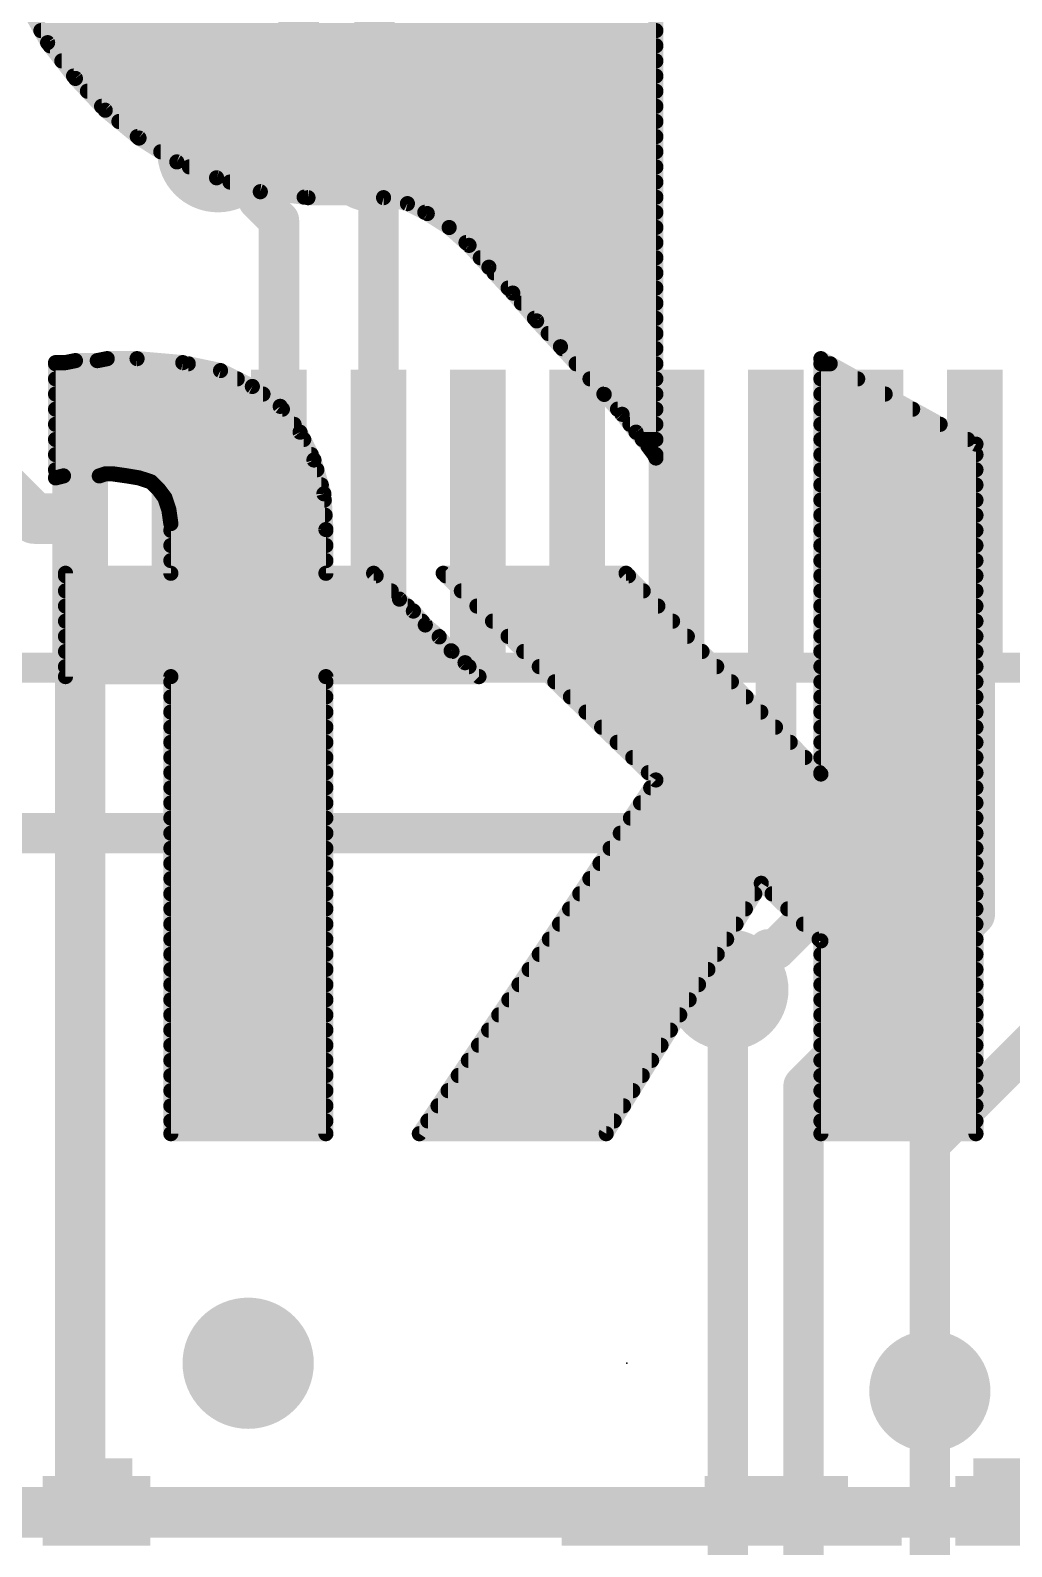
# Model space of a CAD drawing. Extents: x -24 to 83, y -22 to 58.
# Drawn here: x 10.97 to 15.91, y 33.75 to 41.38 of the extents above; entities that cross this region are included whole.
import ezdxf

# ---------------------------------------------------------------- set-up
doc = ezdxf.new("R2010")
doc.units = 0
for name, color, linetype in [('1', 12, 'CONTINUOUS'), ('16', 53, 'CONTINUOUS'), ('18', 110, 'CONTINUOUS'), ('22', 40, 'CONTINUOUS'), ('23', 53, 'CONTINUOUS'), ('51', 53, 'CONTINUOUS')]:
    doc.layers.add(name, color=color, linetype=linetype)

# ---------------------------------------------------------------- blocks, each defined once
blk = doc.blocks.new('RECT')
blk.add_solid([(-0.5, -0.5), (0.5, -0.5), (-0.5, 0.5), (0.5, 0.5)])
blk = doc.blocks.new('ROUNDV')
at = {"const_width": 0.5}
blk.add_lwpolyline([(0, -0.25, 1), (0, 0.25, 1), (0, -0.25)], format="xyb", dxfattribs=at)

msp = doc.modelspace()

# ---------------------------------------------------------------- linework, layer by layer
at = {"layer": '1'}
for points, const_width in [([(12.1158, 40.5638), (11.9126, 40.767)], 0.2032), ([(12.72, 40.747), (12.7, 40.767)], 0.2032), ([(12.72, 38.921), (12.72, 40.747)], 0.2032), ([(12.1158, 40.525), (12.1158, 40.5638)], 0.2032), ([(12.22, 40.4208), (12.1158, 40.525)], 0.2032), ([(12.22, 38.921), (12.22, 40.4208)], 0.2032), ([(10.99, 38.921), (10.502, 39.409)], 0.254), ([(11.22, 38.921), (10.99, 38.921)], 0.254), ([(11.22, 38.921), (11.22, 33.965)], 0.254), ([(14.72, 38.921), (14.72, 37.58)], 0.2032), ([(15.22, 38.921), (15.22, 37.2538)], 0.2032), ([(15.72, 38.921), (15.72, 36.9276)], 0.2032), ([(14.72, 37.58), (14.478, 37.338)], 0.2032), ([(15.22, 37.2538), (14.72, 36.7538)], 0.2032), ([(15.72, 36.9276), (15.3677, 36.5753)], 0.2032), ([(16.641, 36.921), (15.494, 35.774)], 0.2032), ([(14.6812, 36.7538), (14.478, 36.5506)], 0.2032), ([(14.72, 36.7538), (14.6812, 36.7538)], 0.2032), ([(15.494, 35.774), (15.494, 34.5306)], 0.2032), ([(9.72, 33.921), (11.176, 33.921)], 0.254), ([(11.176, 33.921), (18.22, 33.921)], 0.254), ([(11.22, 33.965), (11.176, 33.921)], 0.2032)]:
    msp.add_lwpolyline(points, dxfattribs=dict(at, const_width=const_width))
for points, const_width in [([(11.9485, 40.8029, 1), (11.8767, 40.7311)], 0.1016), ([(12.7359, 40.8029, 1), (12.6641, 40.7311)], 0.1016), ([(12.7708, 40.747, 1), (12.6692, 40.747)], 0.1016), ([(12.6841, 40.7111, 1), (12.7559, 40.7829)], 0.1016), ([(12.1666, 40.5638, 1), (12.065, 40.5638)], 0.1016), ([(12.1517, 40.5609, 1), (12.0799, 40.4891)], 0.1016), ([(12.0799, 40.5279, 1), (12.1517, 40.5997)], 0.1016), ([(12.065, 40.525, 1), (12.1666, 40.525)], 0.1016), ([(12.2708, 40.4208, 1), (12.1692, 40.4208)], 0.1016), ([(12.1841, 40.3849, 1), (12.2559, 40.4567)], 0.1016), ([(10.99, 38.9845, 1), (10.99, 38.8575)], 0.127), ([(10.9451, 38.8761, 1), (11.0349, 38.9659)], 0.127), ([(11.2835, 38.921, 1), (11.1565, 38.921)], 0.127), ([(11.22, 38.8575, 1), (11.22, 38.9845)], 0.127), ([(14.7708, 38.921, 1), (14.6692, 38.921)], 0.1016), ([(15.2708, 38.921, 1), (15.1692, 38.921)], 0.1016), ([(15.7708, 38.921, 1), (15.6692, 38.921)], 0.1016), ([(12.1692, 38.921, 1), (12.2708, 38.921)], 0.1016), ([(12.6692, 38.921, 1), (12.7708, 38.921)], 0.1016), ([(14.6692, 37.58, 1), (14.7708, 37.58)], 0.1016), ([(14.7559, 37.5441, 1), (14.6841, 37.6159)], 0.1016), ([(14.4421, 37.3739, 1), (14.5139, 37.3021)], 0.1016), ([(15.2559, 37.2179, 1), (15.1841, 37.2897)], 0.1016), ([(15.1692, 37.2538, 1), (15.2708, 37.2538)], 0.1016), ([(15.7559, 36.8917, 1), (15.6841, 36.9635)], 0.1016), ([(15.6692, 36.9276, 1), (15.7708, 36.9276)], 0.1016), ([(14.6812, 36.8046, 1), (14.6812, 36.703)], 0.1016), ([(14.7171, 36.7179, 1), (14.6453, 36.7897)], 0.1016), ([(14.72, 36.703, 1), (14.72, 36.8046)], 0.1016), ([(14.6841, 36.7897, 1), (14.7559, 36.7179)], 0.1016), ([(14.4421, 36.5865, 1), (14.5139, 36.5147)], 0.1016), ([(15.3318, 36.6112, 1), (15.4036, 36.5394)], 0.1016), ([(15.5448, 35.774, 1), (15.4432, 35.774)], 0.1016), ([(15.4581, 35.8099, 1), (15.5299, 35.7381)], 0.1016), ([(15.4432, 34.5306, 1), (15.5448, 34.5306)], 0.1016), ([(11.176, 33.9845, 1), (11.176, 33.8575)], 0.127), ([(11.176, 33.8575, 1), (11.176, 33.9845)], 0.127), ([(11.2559, 33.9291, 1), (11.1841, 34.0009)], 0.1016), ([(11.1401, 33.9569, 1), (11.2119, 33.8851)], 0.1016), ([(11.1565, 33.965, 1), (11.2835, 33.965)], 0.127)]:
    msp.add_lwpolyline(points, format="xyb", dxfattribs=dict(at, const_width=const_width))
at = {"layer": '16'}
for points, const_width in [([(12.7, 48.895), (12.7, 40.767)], 0.2032), ([(12.319, 48.3228), (12.319, 41.2122)], 0.2032), ([(20.32, 38.1), (16.383, 42.037)], 1.27), ([(12.319, 41.2122), (12.1158, 41.009)], 0.2032), ([(12.1158, 40.9702), (11.9126, 40.767)], 0.2032), ([(12.1158, 41.009), (12.1158, 40.9702)], 0.2032), ([(14.478, 37.338), (9.271, 37.338)], 0.2032), ([(14.478, 36.5506), (14.478, 22.352)], 0.2032), ([(15.3677, 36.5753), (14.859, 36.0666)], 0.2032), ([(14.859, 36.0666), (14.859, 22.098)], 0.2032), ([(15.494, 24.8024), (15.494, 34.5306)], 0.2032)]:
    msp.add_lwpolyline(points, dxfattribs=dict(at, const_width=const_width))
at = {"layer": '16', "const_width": 0.1016}
for points in [[(12.3549, 41.1763, 1), (12.2831, 41.2481)], [(12.2682, 41.2122, 1), (12.3698, 41.2122)], [(12.1666, 41.009, 1), (12.065, 41.009)], [(12.0799, 41.0449, 1), (12.1517, 40.9731)], [(12.1517, 40.9343, 1), (12.0799, 41.0061)], [(12.065, 40.9702, 1), (12.1666, 40.9702)], [(11.8767, 40.8029, 1), (11.9485, 40.7311)], [(12.6492, 40.767, 1), (12.7508, 40.767)], [(14.478, 37.2872, 1), (14.478, 37.3888)], [(14.5288, 36.5506, 1), (14.4272, 36.5506)], [(15.4036, 36.5394, 1), (15.3318, 36.6112)], [(14.9098, 36.0666, 1), (14.8082, 36.0666)], [(14.8231, 36.1025, 1), (14.8949, 36.0307)], [(15.5448, 34.5306, 1), (15.4432, 34.5306)]]:
    msp.add_lwpolyline(points, format="xyb", dxfattribs=at)
at = {"layer": '22', "const_width": 0.0762}
for points in [[(14.116, 41.986), (14.116, 39.226)], [(11.056, 41.316), (10.856, 41.676)], [(11.0223, 41.3766), (14.116, 41.3766)], [(11.196, 41.136), (11.056, 41.316)], [(11.0681, 41.3004), (14.116, 41.3004)], [(11.1274, 41.2242), (14.116, 41.2242)], [(11.1867, 41.148), (14.116, 41.148)], [(11.346, 40.976), (11.196, 41.136)], [(11.2562, 41.0718), (14.116, 41.0718)], [(11.3276, 40.9956), (14.116, 40.9956)], [(11.516, 40.836), (11.346, 40.976)], [(11.4147, 40.9194), (14.116, 40.9194)], [(11.5073, 40.8432), (14.116, 40.8432)], [(11.706, 40.716), (11.516, 40.836)], [(11.6253, 40.767), (14.116, 40.767)], [(11.906, 40.636), (11.706, 40.716)], [(11.769, 40.6908), (14.116, 40.6908)], [(12.126, 40.566), (11.906, 40.636)], [(11.9733, 40.6146), (14.116, 40.6146)], [(12.366, 40.536), (12.126, 40.566)], [(12.3468, 40.5384), (14.116, 40.5384)], [(12.746, 40.536), (12.366, 40.536)], [(12.866, 40.506), (12.746, 40.536)], [(12.966, 40.456), (12.866, 40.506)], [(12.9536, 40.4622), (14.116, 40.4622)], [(13.076, 40.386), (12.966, 40.456)], [(13.176, 40.296), (13.076, 40.386)], [(13.076, 40.386), (14.116, 40.386)], [(13.1607, 40.3098), (14.116, 40.3098)], [(13.276, 40.186), (13.176, 40.296)], [(13.2327, 40.2336), (14.116, 40.2336)], [(13.396, 40.056), (13.276, 40.186)], [(13.3024, 40.1574), (14.116, 40.1574)], [(13.3727, 40.0812), (14.116, 40.0812)], [(13.516, 39.916), (13.396, 40.056)], [(13.4397, 40.005), (14.116, 40.005)], [(13.505, 39.9288), (14.116, 39.9288)], [(13.636, 39.786), (13.516, 39.916)], [(13.5745, 39.8526), (14.116, 39.8526)], [(11.196, 39.716), (11.146, 39.706)], [(11.306, 39.716), (11.196, 39.716)], [(11.356, 39.726), (11.306, 39.716)], [(11.506, 39.726), (11.356, 39.726)], [(11.736, 39.706), (11.506, 39.726)], [(13.856, 39.546), (13.636, 39.786)], [(13.6448, 39.7764), (14.116, 39.7764)], [(15.726, 39.296), (14.946, 39.726)], [(14.946, 39.726), (14.946, 37.636)], [(11.146, 39.706), (11.096, 39.706)], [(11.096, 39.706), (11.096, 39.126)], [(11.096, 39.7002), (11.7636, 39.7002)], [(11.926, 39.666), (11.736, 39.706)], [(12.086, 39.586), (11.926, 39.666)], [(13.7147, 39.7002), (14.116, 39.7002)], [(14.946, 39.7002), (14.9928, 39.7002)], [(11.096, 39.624), (12.01, 39.624)], [(12.226, 39.486), (12.086, 39.586)], [(13.7845, 39.624), (14.116, 39.624)], [(14.946, 39.624), (15.131, 39.624)], [(11.096, 39.5478), (12.1395, 39.5478)], [(12.326, 39.356), (12.226, 39.486)], [(13.8544, 39.5478), (14.116, 39.5478)], [(13.946, 39.446), (13.856, 39.546)], [(14.946, 39.5478), (15.2692, 39.5478)], [(11.096, 39.4716), (12.2371, 39.4716)], [(13.923, 39.4716), (14.116, 39.4716)], [(14.016, 39.356), (13.946, 39.446)], [(14.946, 39.4716), (15.4075, 39.4716)], [(11.096, 39.3954), (12.2957, 39.3954)], [(12.396, 39.216), (12.326, 39.356)], [(13.9854, 39.3954), (14.116, 39.3954)], [(14.076, 39.286), (14.016, 39.356)], [(14.946, 39.3954), (15.5457, 39.3954)], [(11.096, 39.3192), (12.3444, 39.3192)], [(14.0475, 39.3192), (14.116, 39.3192)], [(14.106, 39.246), (14.076, 39.286)], [(14.946, 39.3192), (15.6839, 39.3192)], [(15.726, 35.826), (15.726, 39.296)], [(11.096, 39.243), (12.3825, 39.243)], [(12.446, 39.046), (12.396, 39.216)], [(14.116, 39.226), (14.106, 39.246)], [(14.1075, 39.243), (14.116, 39.243)], [(14.946, 39.243), (15.726, 39.243)], [(11.096, 39.1668), (12.4105, 39.1668)], [(11.096, 39.126), (11.136, 39.136)], [(11.136, 39.136), (11.316, 39.136)], [(11.316, 39.136), (11.346, 39.146)], [(11.346, 39.146), (11.386, 39.146)], [(11.386, 39.146), (11.456, 39.136)], [(11.456, 39.136), (11.516, 39.126)], [(11.516, 39.126), (11.576, 39.106)], [(11.576, 39.106), (11.616, 39.066)], [(14.946, 39.1668), (15.726, 39.1668)], [(11.5914, 39.0906), (12.4329, 39.0906)], [(11.616, 39.066), (11.646, 39.026)], [(12.456, 38.866), (12.446, 39.046)], [(14.946, 39.0906), (15.726, 39.0906)], [(11.646, 39.026), (11.666, 38.966)], [(11.6499, 39.0144), (12.4478, 39.0144)], [(11.666, 38.966), (11.676, 38.896)], [(14.946, 39.0144), (15.726, 39.0144)], [(11.67, 38.9382), (12.452, 38.9382)], [(11.676, 38.896), (11.676, 38.646)], [(14.946, 38.9382), (15.726, 38.9382)], [(11.676, 38.862), (12.456, 38.862)], [(12.456, 38.646), (12.456, 38.866)], [(14.946, 38.862), (15.726, 38.862)], [(11.676, 38.7858), (12.456, 38.7858)], [(14.946, 38.7858), (15.726, 38.7858)], [(11.676, 38.7096), (12.456, 38.7096)], [(14.946, 38.7096), (15.726, 38.7096)], [(11.676, 38.646), (11.146, 38.646)], [(11.146, 38.646), (11.146, 38.126)], [(11.146, 38.6334), (12.7086, 38.6334)], [(12.696, 38.646), (12.456, 38.646)], [(12.826, 38.516), (12.696, 38.646)], [(13.966, 38.646), (13.046, 38.646)], [(13.046, 38.646), (14.116, 37.606)], [(13.059, 38.6334), (13.9782, 38.6334)], [(14.946, 37.636), (13.966, 38.646)], [(14.946, 38.6334), (15.726, 38.6334)], [(11.146, 38.5572), (12.7848, 38.5572)], [(12.896, 38.456), (12.826, 38.516)], [(13.1374, 38.5572), (14.0522, 38.5572)], [(14.946, 38.5572), (15.726, 38.5572)], [(11.146, 38.481), (12.8668, 38.481)], [(12.956, 38.386), (12.896, 38.456)], [(13.2158, 38.481), (14.1261, 38.481)], [(14.946, 38.481), (15.726, 38.481)], [(11.146, 38.4048), (12.9399, 38.4048)], [(13.026, 38.326), (12.956, 38.386)], [(13.2942, 38.4048), (14.2, 38.4048)], [(14.946, 38.4048), (15.726, 38.4048)], [(11.146, 38.3286), (13.023, 38.3286)], [(13.086, 38.256), (13.026, 38.326)], [(13.3726, 38.3286), (14.274, 38.3286)], [(14.946, 38.3286), (15.726, 38.3286)], [(11.146, 38.2524), (13.0902, 38.2524)], [(13.156, 38.196), (13.086, 38.256)], [(13.226, 38.126), (13.156, 38.196)], [(13.451, 38.2524), (14.3479, 38.2524)], [(14.946, 38.2524), (15.726, 38.2524)], [(11.146, 38.1762), (13.1758, 38.1762)], [(11.146, 38.126), (11.676, 38.126)], [(11.676, 38.126), (11.676, 35.826)], [(12.456, 38.126), (13.226, 38.126)], [(12.456, 35.826), (12.456, 38.126)], [(13.5294, 38.1762), (14.4218, 38.1762)], [(14.946, 38.1762), (15.726, 38.1762)], [(11.676, 38.1), (12.456, 38.1)], [(13.6078, 38.1), (14.4958, 38.1)], [(14.946, 38.1), (15.726, 38.1)], [(11.676, 38.0238), (12.456, 38.0238)], [(13.6861, 38.0238), (14.5697, 38.0238)], [(14.946, 38.0238), (15.726, 38.0238)], [(11.676, 37.9476), (12.456, 37.9476)], [(13.7645, 37.9476), (14.6437, 37.9476)], [(14.946, 37.9476), (15.726, 37.9476)], [(11.676, 37.8714), (12.456, 37.8714)], [(13.8429, 37.8714), (14.7176, 37.8714)], [(14.946, 37.8714), (15.726, 37.8714)], [(11.676, 37.7952), (12.456, 37.7952)], [(13.9213, 37.7952), (14.7915, 37.7952)], [(14.946, 37.7952), (15.726, 37.7952)], [(11.676, 37.719), (12.456, 37.719)], [(13.9997, 37.719), (14.8655, 37.719)], [(14.946, 37.719), (15.726, 37.719)], [(11.676, 37.6428), (12.456, 37.6428)], [(14.116, 37.606), (12.926, 35.826)], [(14.0781, 37.6428), (14.9394, 37.6428)], [(14.946, 37.6428), (15.726, 37.6428)], [(11.676, 37.5666), (12.456, 37.5666)], [(14.0897, 37.5666), (15.726, 37.5666)], [(11.676, 37.4904), (12.456, 37.4904)], [(14.0387, 37.4904), (15.726, 37.4904)], [(11.676, 37.4142), (12.456, 37.4142)], [(13.9878, 37.4142), (15.726, 37.4142)], [(11.676, 37.338), (12.456, 37.338)], [(13.9368, 37.338), (15.726, 37.338)], [(11.676, 37.2618), (12.456, 37.2618)], [(13.8859, 37.2618), (15.726, 37.2618)], [(11.676, 37.1856), (12.456, 37.1856)], [(13.8349, 37.1856), (15.726, 37.1856)], [(11.676, 37.1094), (12.456, 37.1094)], [(13.784, 37.1094), (15.726, 37.1094)], [(13.866, 35.826), (14.646, 37.086)], [(14.646, 37.086), (14.946, 36.796)], [(11.676, 37.0332), (12.456, 37.0332)], [(13.7331, 37.0332), (14.6133, 37.0332)], [(14.7006, 37.0332), (15.726, 37.0332)], [(11.676, 36.957), (12.456, 36.957)], [(13.6821, 36.957), (14.5661, 36.957)], [(14.7794, 36.957), (15.726, 36.957)], [(11.676, 36.8808), (12.456, 36.8808)], [(13.6312, 36.8808), (14.519, 36.8808)], [(14.8583, 36.8808), (15.726, 36.8808)], [(11.676, 36.8046), (12.456, 36.8046)], [(13.5802, 36.8046), (14.4718, 36.8046)], [(14.9371, 36.8046), (15.726, 36.8046)], [(14.946, 36.796), (14.946, 35.826)], [(11.676, 36.7284), (12.456, 36.7284)], [(13.5293, 36.7284), (14.4246, 36.7284)], [(14.946, 36.7284), (15.726, 36.7284)], [(11.676, 36.6522), (12.456, 36.6522)], [(13.4784, 36.6522), (14.3775, 36.6522)], [(14.946, 36.6522), (15.726, 36.6522)], [(11.676, 36.576), (12.456, 36.576)], [(13.4274, 36.576), (14.3303, 36.576)], [(14.946, 36.576), (15.726, 36.576)], [(11.676, 36.4998), (12.456, 36.4998)], [(13.3765, 36.4998), (14.2831, 36.4998)], [(14.946, 36.4998), (15.726, 36.4998)], [(11.676, 36.4236), (12.456, 36.4236)], [(13.3255, 36.4236), (14.2359, 36.4236)], [(14.946, 36.4236), (15.726, 36.4236)], [(11.676, 36.3474), (12.456, 36.3474)], [(13.2746, 36.3474), (14.1888, 36.3474)], [(14.946, 36.3474), (15.726, 36.3474)], [(11.676, 36.2712), (12.456, 36.2712)], [(13.2236, 36.2712), (14.1416, 36.2712)], [(14.946, 36.2712), (15.726, 36.2712)], [(11.676, 36.195), (12.456, 36.195)], [(13.1727, 36.195), (14.0944, 36.195)], [(14.946, 36.195), (15.726, 36.195)], [(11.676, 36.1188), (12.456, 36.1188)], [(13.1218, 36.1188), (14.0473, 36.1188)], [(14.946, 36.1188), (15.726, 36.1188)], [(11.676, 36.0426), (12.456, 36.0426)], [(13.0708, 36.0426), (14.0001, 36.0426)], [(14.946, 36.0426), (15.726, 36.0426)], [(11.676, 35.9664), (12.456, 35.9664)], [(13.0199, 35.9664), (13.9529, 35.9664)], [(14.946, 35.9664), (15.726, 35.9664)], [(11.676, 35.8902), (12.456, 35.8902)], [(11.676, 35.826), (12.456, 35.826)], [(12.926, 35.826), (13.866, 35.826)], [(12.9689, 35.8902), (13.9057, 35.8902)], [(14.946, 35.8902), (15.726, 35.8902)], [(14.946, 35.826), (15.726, 35.826)]]:
    msp.add_lwpolyline(points, dxfattribs=at)
at = {"layer": '22', "const_width": 0.0381}
for points in [[(11.0223, 41.3957, 1), (11.0223, 41.3576)], [(14.116, 41.3576, 1), (14.116, 41.3957)], [(11.071, 41.3277, 1), (11.041, 41.3043)], [(11.0393, 41.3067, 1), (11.0727, 41.3253)], [(11.0681, 41.3195, 1), (11.0681, 41.2814)], [(14.116, 41.2814, 1), (14.116, 41.3195)], [(11.1274, 41.2433, 1), (11.1274, 41.2052)], [(14.116, 41.2052, 1), (14.116, 41.2433)], [(11.1867, 41.1671, 1), (11.1867, 41.129)], [(11.2099, 41.149, 1), (11.1821, 41.123)], [(11.181, 41.1243, 1), (11.211, 41.1477)], [(14.116, 41.129, 1), (14.116, 41.1671)], [(11.2562, 41.0909, 1), (11.2562, 41.0528)], [(14.116, 41.0528, 1), (14.116, 41.0909)], [(11.3276, 41.0147, 1), (11.3276, 40.9766)], [(11.3581, 40.9907, 1), (11.3339, 40.9613)], [(11.3321, 40.963, 1), (11.3599, 40.989)], [(14.116, 40.9766, 1), (14.116, 41.0147)], [(11.4147, 40.9385, 1), (11.4147, 40.9004)], [(14.116, 40.9004, 1), (14.116, 40.9385)], [(11.5073, 40.8623, 1), (11.5073, 40.8242)], [(11.5262, 40.8521, 1), (11.5058, 40.8199)], [(11.5039, 40.8213, 1), (11.5281, 40.8507)], [(14.116, 40.8242, 1), (14.116, 40.8623)], [(11.6253, 40.7861, 1), (11.6253, 40.748)], [(11.7131, 40.7337, 1), (11.6989, 40.6983)], [(11.6958, 40.6999, 1), (11.7162, 40.7321)], [(14.116, 40.748, 1), (14.116, 40.7861)], [(11.769, 40.7099, 1), (11.769, 40.6718)], [(11.9118, 40.6542, 1), (11.9002, 40.6178)], [(11.8989, 40.6183, 1), (11.9131, 40.6537)], [(14.116, 40.6718, 1), (14.116, 40.7099)], [(11.9733, 40.6337, 1), (11.9733, 40.5956)], [(12.1284, 40.5849, 1), (12.1236, 40.5471)], [(12.1202, 40.5478, 1), (12.1318, 40.5842)], [(14.116, 40.5956, 1), (14.116, 40.6337)], [(12.3468, 40.5575, 1), (12.3468, 40.5194)], [(12.366, 40.5551, 1), (12.366, 40.517)], [(12.3636, 40.5171, 1), (12.3684, 40.5549)], [(12.7506, 40.5545, 1), (12.7414, 40.5175)], [(12.746, 40.517, 1), (12.746, 40.5551)], [(12.8745, 40.523, 1), (12.8575, 40.489)], [(12.8614, 40.4875, 1), (12.8706, 40.5245)], [(14.116, 40.5194, 1), (14.116, 40.5575)], [(12.9536, 40.4813, 1), (12.9536, 40.4432)], [(12.9762, 40.4721, 1), (12.9558, 40.4399)], [(12.9575, 40.439, 1), (12.9745, 40.473)], [(14.116, 40.4432, 1), (14.116, 40.4813)], [(13.0887, 40.4002, 1), (13.0633, 40.3718)], [(13.076, 40.4051, 1), (13.076, 40.367)], [(13.0658, 40.3699, 1), (13.0862, 40.4021)], [(14.116, 40.367, 1), (14.116, 40.4051)], [(13.1607, 40.3289, 1), (13.1607, 40.2908)], [(13.1901, 40.3088, 1), (13.1619, 40.2832)], [(13.1633, 40.2818, 1), (13.1887, 40.3102)], [(14.116, 40.2908, 1), (14.116, 40.3289)], [(13.2327, 40.2527, 1), (13.2327, 40.2146)], [(13.29, 40.1989, 1), (13.262, 40.1731)], [(13.2619, 40.1732, 1), (13.2901, 40.1988)], [(14.116, 40.2146, 1), (14.116, 40.2527)], [(13.3024, 40.1765, 1), (13.3024, 40.1384)], [(14.116, 40.1384, 1), (14.116, 40.1765)], [(13.3727, 40.1003, 1), (13.3727, 40.0622)], [(13.4105, 40.0684, 1), (13.3815, 40.0436)], [(13.382, 40.0431, 1), (13.41, 40.0689)], [(14.116, 40.0622, 1), (14.116, 40.1003)], [(13.4397, 40.0241, 1), (13.4397, 39.986)], [(14.116, 39.986, 1), (14.116, 40.0241)], [(13.505, 39.9479, 1), (13.505, 39.9098)], [(13.53, 39.9289, 1), (13.502, 39.9031)], [(13.5015, 39.9036, 1), (13.5305, 39.9284)], [(14.116, 39.9098, 1), (14.116, 39.9479)], [(13.5745, 39.8717, 1), (13.5745, 39.8336)], [(14.116, 39.8336, 1), (14.116, 39.8717)], [(11.196, 39.7351, 1), (11.196, 39.697)], [(11.1997, 39.6973, 1), (11.1923, 39.7347)], [(11.3023, 39.7347, 1), (11.3097, 39.6973)], [(11.306, 39.697, 1), (11.306, 39.7351)], [(11.356, 39.745, 1), (11.356, 39.7069)], [(11.3597, 39.7073, 1), (11.3523, 39.7447)], [(11.5077, 39.745, 1), (11.5043, 39.707)], [(11.506, 39.7069, 1), (11.506, 39.745)], [(13.65, 39.7989, 1), (13.622, 39.7731)], [(13.622, 39.7731, 1), (13.65, 39.7989)], [(13.6448, 39.7955, 1), (13.6448, 39.7574)], [(14.116, 39.7574, 1), (14.116, 39.7955)], [(14.9552, 39.7427, 1), (14.9368, 39.7093)], [(14.9651, 39.726, 1), (14.927, 39.726)], [(11.096, 39.7251, 1), (11.096, 39.687)], [(11.1151, 39.706, 1), (11.077, 39.706)], [(11.096, 39.7193, 1), (11.096, 39.6812)], [(11.1423, 39.7247, 1), (11.1497, 39.6873)], [(11.146, 39.687, 1), (11.146, 39.7251)], [(11.7399, 39.7246, 1), (11.7321, 39.6874)], [(11.7343, 39.687, 1), (11.7377, 39.725)], [(11.7636, 39.6812, 1), (11.7636, 39.7193)], [(11.9345, 39.683, 1), (11.9175, 39.649)], [(11.9221, 39.6474, 1), (11.9299, 39.6846)], [(13.7147, 39.7193, 1), (13.7147, 39.6812)], [(14.116, 39.6812, 1), (14.116, 39.7193)], [(14.946, 39.7193, 1), (14.946, 39.6812)], [(14.9928, 39.6812, 1), (14.9928, 39.7193)], [(11.096, 39.6431, 1), (11.096, 39.605)], [(12.01, 39.605, 1), (12.01, 39.6431)], [(12.0971, 39.6015, 1), (12.0749, 39.5705)], [(12.0775, 39.569, 1), (12.0945, 39.603)], [(13.7845, 39.6431, 1), (13.7845, 39.605)], [(14.116, 39.605, 1), (14.116, 39.6431)], [(14.946, 39.6431, 1), (14.946, 39.605)], [(15.131, 39.605, 1), (15.131, 39.6431)], [(11.096, 39.5669, 1), (11.096, 39.5288)], [(12.1395, 39.5288, 1), (12.1395, 39.5669)], [(12.2411, 39.4976, 1), (12.2109, 39.4744)], [(13.8544, 39.5669, 1), (13.8544, 39.5288)], [(13.8702, 39.5587, 1), (13.8418, 39.5333)], [(13.842, 39.5331, 1), (13.87, 39.5589)], [(14.116, 39.5288, 1), (14.116, 39.5669)], [(14.946, 39.5669, 1), (14.946, 39.5288)], [(15.2692, 39.5288, 1), (15.2692, 39.5669)], [(11.096, 39.4907, 1), (11.096, 39.4526)], [(12.2149, 39.4705, 1), (12.2371, 39.5015)], [(12.2371, 39.4526, 1), (12.2371, 39.4907)], [(13.923, 39.4907, 1), (13.923, 39.4526)], [(13.961, 39.4577, 1), (13.931, 39.4343)], [(13.9318, 39.4333, 1), (13.9602, 39.4587)], [(14.116, 39.4526, 1), (14.116, 39.4907)], [(14.946, 39.4907, 1), (14.946, 39.4526)], [(15.4075, 39.4526, 1), (15.4075, 39.4907)], [(11.096, 39.4145, 1), (11.096, 39.3764)], [(12.2957, 39.3764, 1), (12.2957, 39.4145)], [(12.343, 39.3645, 1), (12.309, 39.3475)], [(12.3109, 39.3444, 1), (12.3411, 39.3676)], [(13.9854, 39.4145, 1), (13.9854, 39.3764)], [(14.0305, 39.3684, 1), (14.0015, 39.3436)], [(14.001, 39.3443, 1), (14.031, 39.3677)], [(14.116, 39.3764, 1), (14.116, 39.4145)], [(14.946, 39.4145, 1), (14.946, 39.3764)], [(15.5457, 39.3764, 1), (15.5457, 39.4145)], [(11.096, 39.3383, 1), (11.096, 39.3002)], [(12.3444, 39.3002, 1), (12.3444, 39.3383)], [(14.0475, 39.3383, 1), (14.0475, 39.3002)], [(14.0912, 39.2974, 1), (14.0608, 39.2746)], [(14.0615, 39.2736, 1), (14.0905, 39.2984)], [(14.116, 39.3002, 1), (14.116, 39.3383)], [(14.946, 39.3383, 1), (14.946, 39.3002)], [(15.6839, 39.3002, 1), (15.6839, 39.3383)], [(15.7451, 39.296, 1), (15.707, 39.296)], [(15.7168, 39.2793, 1), (15.7352, 39.3127)], [(11.096, 39.2621, 1), (11.096, 39.224)], [(12.4143, 39.2214, 1), (12.3777, 39.2106)], [(12.379, 39.2075, 1), (12.413, 39.2245)], [(12.3825, 39.224, 1), (12.3825, 39.2621)], [(14.123, 39.2545, 1), (14.089, 39.2375)], [(14.1075, 39.2621, 1), (14.1075, 39.224)], [(14.0908, 39.2346, 1), (14.1212, 39.2574)], [(14.097, 39.226, 1), (14.1351, 39.226)], [(14.099, 39.2175, 1), (14.133, 39.2345)], [(14.116, 39.224, 1), (14.116, 39.2621)], [(14.946, 39.2621, 1), (14.946, 39.224)], [(15.726, 39.224, 1), (15.726, 39.2621)], [(11.096, 39.1859, 1), (11.096, 39.1478)], [(11.0914, 39.1445, 1), (11.1006, 39.1075)], [(11.077, 39.126, 1), (11.1151, 39.126)], [(11.136, 39.1551, 1), (11.136, 39.117)], [(11.1406, 39.1175, 1), (11.1314, 39.1545)], [(11.31, 39.1541, 1), (11.322, 39.1179)], [(11.316, 39.117, 1), (11.316, 39.1551)], [(11.346, 39.1651, 1), (11.346, 39.127)], [(11.352, 39.1279, 1), (11.34, 39.1641)], [(11.3887, 39.1649, 1), (11.3833, 39.1271)], [(11.386, 39.127, 1), (11.386, 39.1651)], [(11.4591, 39.1548, 1), (11.4529, 39.1172)], [(11.4533, 39.1171, 1), (11.4587, 39.1549)], [(11.522, 39.1441, 1), (11.51, 39.1079)], [(11.5129, 39.1072, 1), (11.5191, 39.1448)], [(11.5895, 39.1195, 1), (11.5625, 39.0925)], [(11.57, 39.0879, 1), (11.582, 39.1241)], [(12.4105, 39.1478, 1), (12.4105, 39.1859)], [(14.946, 39.1859, 1), (14.946, 39.1478)], [(15.726, 39.1478, 1), (15.726, 39.1859)], [(11.5914, 39.1097, 1), (11.5914, 39.0716)], [(11.6312, 39.0774, 1), (11.6008, 39.0546)], [(11.6025, 39.0525, 1), (11.6295, 39.0795)], [(12.465, 39.0471, 1), (12.427, 39.0449)], [(12.4277, 39.0406, 1), (12.4643, 39.0514)], [(12.4329, 39.0716, 1), (12.4329, 39.1097)], [(14.946, 39.1097, 1), (14.946, 39.0716)], [(15.726, 39.0716, 1), (15.726, 39.1097)], [(11.6641, 39.032, 1), (11.6279, 39.02)], [(11.6308, 39.0146, 1), (11.6612, 39.0374)], [(11.6499, 39.0335, 1), (11.6499, 38.9954)], [(11.6849, 38.9687, 1), (11.6471, 38.9633)], [(11.6479, 38.96, 1), (11.6841, 38.972)], [(12.4478, 38.9954, 1), (12.4478, 39.0335)], [(14.946, 39.0335, 1), (14.946, 38.9954)], [(15.726, 38.9954, 1), (15.726, 39.0335)], [(11.67, 38.9573, 1), (11.67, 38.9192)], [(11.6951, 38.896, 1), (11.657, 38.896)], [(11.6571, 38.8933, 1), (11.6949, 38.8987)], [(12.452, 38.9192, 1), (12.452, 38.9573)], [(14.946, 38.9573, 1), (14.946, 38.9192)], [(15.726, 38.9192, 1), (15.726, 38.9573)], [(11.676, 38.8811, 1), (11.676, 38.843)], [(12.4751, 38.866, 1), (12.437, 38.866)], [(12.437, 38.8649, 1), (12.475, 38.8671)], [(12.456, 38.843, 1), (12.456, 38.8811)], [(14.946, 38.8811, 1), (14.946, 38.843)], [(15.726, 38.843, 1), (15.726, 38.8811)], [(11.676, 38.8049, 1), (11.676, 38.7668)], [(12.456, 38.7668, 1), (12.456, 38.8049)], [(14.946, 38.8049, 1), (14.946, 38.7668)], [(15.726, 38.7668, 1), (15.726, 38.8049)], [(11.676, 38.7287, 1), (11.676, 38.6906)], [(12.456, 38.6906, 1), (12.456, 38.7287)], [(14.946, 38.7287, 1), (14.946, 38.6906)], [(15.726, 38.6906, 1), (15.726, 38.7287)], [(11.146, 38.6651, 1), (11.146, 38.627)], [(11.146, 38.6525, 1), (11.146, 38.6144)], [(11.1651, 38.646, 1), (11.127, 38.646)], [(11.657, 38.646, 1), (11.6951, 38.646)], [(11.676, 38.627, 1), (11.676, 38.6651)], [(12.456, 38.6651, 1), (12.456, 38.627)], [(12.437, 38.646, 1), (12.4751, 38.646)], [(12.7095, 38.6595, 1), (12.6825, 38.6325)], [(12.696, 38.627, 1), (12.696, 38.6651)], [(12.7086, 38.6144, 1), (12.7086, 38.6525)], [(13.046, 38.6651, 1), (13.046, 38.627)], [(13.0593, 38.6597, 1), (13.0327, 38.6323)], [(13.059, 38.6525, 1), (13.059, 38.6144)], [(13.9797, 38.6593, 1), (13.9523, 38.6327)], [(13.966, 38.627, 1), (13.966, 38.6651)], [(13.9782, 38.6144, 1), (13.9782, 38.6525)], [(14.946, 38.6525, 1), (14.946, 38.6144)], [(15.726, 38.6144, 1), (15.726, 38.6525)], [(11.146, 38.5763, 1), (11.146, 38.5382)], [(12.7848, 38.5382, 1), (12.7848, 38.5763)], [(12.8384, 38.5305, 1), (12.8136, 38.5015)], [(12.8125, 38.5025, 1), (12.8395, 38.5295)], [(13.1374, 38.5763, 1), (13.1374, 38.5382)], [(14.0522, 38.5382, 1), (14.0522, 38.5763)], [(14.946, 38.5763, 1), (14.946, 38.5382)], [(15.726, 38.5382, 1), (15.726, 38.5763)], [(11.146, 38.5001, 1), (11.146, 38.462)], [(12.8668, 38.462, 1), (12.8668, 38.5001)], [(12.9105, 38.4684, 1), (12.8815, 38.4436)], [(12.8836, 38.4415, 1), (12.9084, 38.4705)], [(13.2158, 38.5001, 1), (13.2158, 38.462)], [(14.1261, 38.462, 1), (14.1261, 38.5001)], [(14.946, 38.5001, 1), (14.946, 38.462)], [(15.726, 38.462, 1), (15.726, 38.5001)], [(11.146, 38.4239, 1), (11.146, 38.3858)], [(12.9684, 38.4005, 1), (12.9436, 38.3715)], [(12.9399, 38.3858, 1), (12.9399, 38.4239)], [(12.9415, 38.3736, 1), (12.9705, 38.3984)], [(13.2942, 38.4239, 1), (13.2942, 38.3858)], [(14.2, 38.3858, 1), (14.2, 38.4239)], [(14.946, 38.4239, 1), (14.946, 38.3858)], [(15.726, 38.3858, 1), (15.726, 38.4239)], [(11.146, 38.3477, 1), (11.146, 38.3096)], [(13.0405, 38.3384, 1), (13.0115, 38.3136)], [(13.0136, 38.3115, 1), (13.0384, 38.3405)], [(13.023, 38.3096, 1), (13.023, 38.3477)], [(13.3726, 38.3477, 1), (13.3726, 38.3096)], [(14.274, 38.3096, 1), (14.274, 38.3477)], [(14.946, 38.3477, 1), (14.946, 38.3096)], [(15.726, 38.3096, 1), (15.726, 38.3477)], [(11.146, 38.2715, 1), (11.146, 38.2334)], [(13.0984, 38.2705, 1), (13.0736, 38.2415)], [(13.0715, 38.2436, 1), (13.1005, 38.2684)], [(13.0902, 38.2334, 1), (13.0902, 38.2715)], [(13.1695, 38.2095, 1), (13.1425, 38.1825)], [(13.1436, 38.1815, 1), (13.1684, 38.2105)], [(13.451, 38.2715, 1), (13.451, 38.2334)], [(14.3479, 38.2334, 1), (14.3479, 38.2715)], [(14.946, 38.2715, 1), (14.946, 38.2334)], [(15.726, 38.2334, 1), (15.726, 38.2715)], [(11.146, 38.1953, 1), (11.146, 38.1572)], [(11.146, 38.1451, 1), (11.146, 38.107)], [(11.6951, 38.126, 1), (11.657, 38.126)], [(11.676, 38.107, 1), (11.676, 38.1451)], [(12.456, 38.1451, 1), (12.456, 38.107)], [(12.4751, 38.126, 1), (12.437, 38.126)], [(13.1758, 38.1572, 1), (13.1758, 38.1953)], [(13.2125, 38.1125, 1), (13.2395, 38.1395)], [(13.226, 38.107, 1), (13.226, 38.1451)], [(13.5294, 38.1953, 1), (13.5294, 38.1572)], [(14.4218, 38.1572, 1), (14.4218, 38.1953)], [(14.946, 38.1953, 1), (14.946, 38.1572)], [(15.726, 38.1572, 1), (15.726, 38.1953)], [(11.127, 38.126, 1), (11.1651, 38.126)], [(11.676, 38.1191, 1), (11.676, 38.081)], [(12.456, 38.081, 1), (12.456, 38.1191)], [(13.6078, 38.1191, 1), (13.6078, 38.081)], [(14.4958, 38.081, 1), (14.4958, 38.1191)], [(14.946, 38.1191, 1), (14.946, 38.081)], [(15.726, 38.081, 1), (15.726, 38.1191)], [(11.676, 38.0429, 1), (11.676, 38.0048)], [(12.456, 38.0048, 1), (12.456, 38.0429)], [(13.6861, 38.0429, 1), (13.6861, 38.0048)], [(14.5697, 38.0048, 1), (14.5697, 38.0429)], [(14.946, 38.0429, 1), (14.946, 38.0048)], [(15.726, 38.0048, 1), (15.726, 38.0429)], [(11.676, 37.9667, 1), (11.676, 37.9286)], [(12.456, 37.9286, 1), (12.456, 37.9667)], [(13.7645, 37.9667, 1), (13.7645, 37.9286)], [(14.6437, 37.9286, 1), (14.6437, 37.9667)], [(14.946, 37.9667, 1), (14.946, 37.9286)], [(15.726, 37.9286, 1), (15.726, 37.9667)], [(11.676, 37.8905, 1), (11.676, 37.8524)], [(12.456, 37.8524, 1), (12.456, 37.8905)], [(13.8429, 37.8905, 1), (13.8429, 37.8524)], [(14.7176, 37.8524, 1), (14.7176, 37.8905)], [(14.946, 37.8905, 1), (14.946, 37.8524)], [(15.726, 37.8524, 1), (15.726, 37.8905)], [(11.676, 37.8143, 1), (11.676, 37.7762)], [(12.456, 37.7762, 1), (12.456, 37.8143)], [(13.9213, 37.8143, 1), (13.9213, 37.7762)], [(14.7915, 37.7762, 1), (14.7915, 37.8143)], [(14.946, 37.8143, 1), (14.946, 37.7762)], [(15.726, 37.7762, 1), (15.726, 37.8143)], [(11.676, 37.7381, 1), (11.676, 37.7)], [(12.456, 37.7, 1), (12.456, 37.7381)], [(13.9997, 37.7381, 1), (13.9997, 37.7)], [(14.8655, 37.7, 1), (14.8655, 37.7381)], [(14.946, 37.7381, 1), (14.946, 37.7)], [(15.726, 37.7, 1), (15.726, 37.7381)], [(11.676, 37.6619, 1), (11.676, 37.6238)], [(12.456, 37.6238, 1), (12.456, 37.6619)], [(14.0781, 37.6619, 1), (14.0781, 37.6238)], [(14.1318, 37.5954, 1), (14.1002, 37.6166)], [(14.1027, 37.5923, 1), (14.1293, 37.6197)], [(14.946, 37.6619, 1), (14.946, 37.6238)], [(14.927, 37.636, 1), (14.9651, 37.636)], [(14.9323, 37.6227, 1), (14.9597, 37.6493)], [(14.9394, 37.6238, 1), (14.9394, 37.6619)], [(15.726, 37.6238, 1), (15.726, 37.6619)], [(11.676, 37.5857, 1), (11.676, 37.5476)], [(12.456, 37.5476, 1), (12.456, 37.5857)], [(14.0897, 37.5857, 1), (14.0897, 37.5476)], [(15.726, 37.5476, 1), (15.726, 37.5857)], [(11.676, 37.5095, 1), (11.676, 37.4714)], [(12.456, 37.4714, 1), (12.456, 37.5095)], [(14.0387, 37.5095, 1), (14.0387, 37.4714)], [(15.726, 37.4714, 1), (15.726, 37.5095)], [(11.676, 37.4333, 1), (11.676, 37.3952)], [(12.456, 37.3952, 1), (12.456, 37.4333)], [(13.9878, 37.4333, 1), (13.9878, 37.3952)], [(15.726, 37.3952, 1), (15.726, 37.4333)], [(11.676, 37.3571, 1), (11.676, 37.319)], [(12.456, 37.319, 1), (12.456, 37.3571)], [(13.9368, 37.3571, 1), (13.9368, 37.319)], [(15.726, 37.319, 1), (15.726, 37.3571)], [(11.676, 37.2809, 1), (11.676, 37.2428)], [(12.456, 37.2428, 1), (12.456, 37.2809)], [(13.8859, 37.2809, 1), (13.8859, 37.2428)], [(15.726, 37.2428, 1), (15.726, 37.2809)], [(11.676, 37.2047, 1), (11.676, 37.1666)], [(12.456, 37.1666, 1), (12.456, 37.2047)], [(13.8349, 37.2047, 1), (13.8349, 37.1666)], [(15.726, 37.1666, 1), (15.726, 37.2047)], [(11.676, 37.1285, 1), (11.676, 37.0904)], [(12.456, 37.0904, 1), (12.456, 37.1285)], [(13.784, 37.1285, 1), (13.784, 37.0904)], [(14.6592, 37.0997, 1), (14.6328, 37.0723)], [(14.6622, 37.076, 1), (14.6298, 37.096)], [(15.726, 37.0904, 1), (15.726, 37.1285)], [(11.676, 37.0523, 1), (11.676, 37.0142)], [(12.456, 37.0142, 1), (12.456, 37.0523)], [(13.7331, 37.0523, 1), (13.7331, 37.0142)], [(14.6133, 37.0142, 1), (14.6133, 37.0523)], [(14.7006, 37.0523, 1), (14.7006, 37.0142)], [(15.726, 37.0142, 1), (15.726, 37.0523)], [(11.676, 36.9761, 1), (11.676, 36.938)], [(12.456, 36.938, 1), (12.456, 36.9761)], [(13.6821, 36.9761, 1), (13.6821, 36.938)], [(14.5661, 36.938, 1), (14.5661, 36.9761)], [(14.7794, 36.9761, 1), (14.7794, 36.938)], [(15.726, 36.938, 1), (15.726, 36.9761)], [(11.676, 36.8999, 1), (11.676, 36.8618)], [(12.456, 36.8618, 1), (12.456, 36.8999)], [(13.6312, 36.8999, 1), (13.6312, 36.8618)], [(14.519, 36.8618, 1), (14.519, 36.8999)], [(14.8583, 36.8999, 1), (14.8583, 36.8618)], [(15.726, 36.8618, 1), (15.726, 36.8999)], [(11.676, 36.8237, 1), (11.676, 36.7856)], [(12.456, 36.7856, 1), (12.456, 36.8237)], [(13.5802, 36.8237, 1), (13.5802, 36.7856)], [(14.4718, 36.7856, 1), (14.4718, 36.8237)], [(14.9371, 36.8237, 1), (14.9371, 36.7856)], [(14.9651, 36.796, 1), (14.927, 36.796)], [(14.9328, 36.7823, 1), (14.9592, 36.8097)], [(15.726, 36.7856, 1), (15.726, 36.8237)], [(11.676, 36.7475, 1), (11.676, 36.7094)], [(12.456, 36.7094, 1), (12.456, 36.7475)], [(13.5293, 36.7475, 1), (13.5293, 36.7094)], [(14.4246, 36.7094, 1), (14.4246, 36.7475)], [(14.946, 36.7475, 1), (14.946, 36.7094)], [(15.726, 36.7094, 1), (15.726, 36.7475)], [(11.676, 36.6713, 1), (11.676, 36.6332)], [(12.456, 36.6332, 1), (12.456, 36.6713)], [(13.4784, 36.6713, 1), (13.4784, 36.6332)], [(14.3775, 36.6332, 1), (14.3775, 36.6713)], [(14.946, 36.6713, 1), (14.946, 36.6332)], [(15.726, 36.6332, 1), (15.726, 36.6713)], [(11.676, 36.5951, 1), (11.676, 36.557)], [(12.456, 36.557, 1), (12.456, 36.5951)], [(13.4274, 36.5951, 1), (13.4274, 36.557)], [(14.3303, 36.557, 1), (14.3303, 36.5951)], [(14.946, 36.5951, 1), (14.946, 36.557)], [(15.726, 36.557, 1), (15.726, 36.5951)], [(11.676, 36.5189, 1), (11.676, 36.4808)], [(12.456, 36.4808, 1), (12.456, 36.5189)], [(13.3765, 36.5189, 1), (13.3765, 36.4808)], [(14.2831, 36.4808, 1), (14.2831, 36.5189)], [(14.946, 36.5189, 1), (14.946, 36.4808)], [(15.726, 36.4808, 1), (15.726, 36.5189)], [(11.676, 36.4427, 1), (11.676, 36.4046)], [(12.456, 36.4046, 1), (12.456, 36.4427)], [(13.3255, 36.4427, 1), (13.3255, 36.4046)], [(14.2359, 36.4046, 1), (14.2359, 36.4427)], [(14.946, 36.4427, 1), (14.946, 36.4046)], [(15.726, 36.4046, 1), (15.726, 36.4427)], [(11.676, 36.3665, 1), (11.676, 36.3284)], [(12.456, 36.3284, 1), (12.456, 36.3665)], [(13.2746, 36.3665, 1), (13.2746, 36.3284)], [(14.1888, 36.3284, 1), (14.1888, 36.3665)], [(14.946, 36.3665, 1), (14.946, 36.3284)], [(15.726, 36.3284, 1), (15.726, 36.3665)], [(11.676, 36.2903, 1), (11.676, 36.2522)], [(12.456, 36.2522, 1), (12.456, 36.2903)], [(13.2236, 36.2903, 1), (13.2236, 36.2522)], [(14.1416, 36.2522, 1), (14.1416, 36.2903)], [(14.946, 36.2903, 1), (14.946, 36.2522)], [(15.726, 36.2522, 1), (15.726, 36.2903)], [(11.676, 36.2141, 1), (11.676, 36.176)], [(12.456, 36.176, 1), (12.456, 36.2141)], [(13.1727, 36.2141, 1), (13.1727, 36.176)], [(14.0944, 36.176, 1), (14.0944, 36.2141)], [(14.946, 36.2141, 1), (14.946, 36.176)], [(15.726, 36.176, 1), (15.726, 36.2141)], [(11.676, 36.1379, 1), (11.676, 36.0998)], [(12.456, 36.0998, 1), (12.456, 36.1379)], [(13.1218, 36.1379, 1), (13.1218, 36.0998)], [(14.0473, 36.0998, 1), (14.0473, 36.1379)], [(14.946, 36.1379, 1), (14.946, 36.0998)], [(15.726, 36.0998, 1), (15.726, 36.1379)], [(11.676, 36.0617, 1), (11.676, 36.0236)], [(12.456, 36.0236, 1), (12.456, 36.0617)], [(13.0708, 36.0617, 1), (13.0708, 36.0236)], [(14.0001, 36.0236, 1), (14.0001, 36.0617)], [(14.946, 36.0617, 1), (14.946, 36.0236)], [(15.726, 36.0236, 1), (15.726, 36.0617)], [(11.676, 35.9855, 1), (11.676, 35.9474)], [(12.456, 35.9474, 1), (12.456, 35.9855)], [(13.0199, 35.9855, 1), (13.0199, 35.9474)], [(13.9529, 35.9474, 1), (13.9529, 35.9855)], [(14.946, 35.9855, 1), (14.946, 35.9474)], [(15.726, 35.9474, 1), (15.726, 35.9855)], [(11.676, 35.9093, 1), (11.676, 35.8712)], [(11.676, 35.8451, 1), (11.676, 35.807)], [(12.456, 35.8712, 1), (12.456, 35.9093)], [(12.456, 35.807, 1), (12.456, 35.8451)], [(12.926, 35.8451, 1), (12.926, 35.807)], [(12.9689, 35.9093, 1), (12.9689, 35.8712)], [(13.866, 35.807, 1), (13.866, 35.8451)], [(13.9057, 35.8712, 1), (13.9057, 35.9093)], [(14.946, 35.9093, 1), (14.946, 35.8712)], [(14.946, 35.8451, 1), (14.946, 35.807)], [(15.726, 35.8712, 1), (15.726, 35.9093)], [(15.726, 35.807, 1), (15.726, 35.8451)], [(11.657, 35.826, 1), (11.6951, 35.826)], [(12.437, 35.826, 1), (12.4751, 35.826)], [(12.9102, 35.8366, 1), (12.9418, 35.8154)], [(13.8498, 35.836, 1), (13.8822, 35.816)], [(14.927, 35.826, 1), (14.9651, 35.826)], [(15.707, 35.826, 1), (15.7451, 35.826)]]:
    msp.add_lwpolyline(points, format="xyb", dxfattribs=at)
at = {"layer": '23'}
msp.add_point((13.97, 34.671), dxfattribs=at)
at = {"layer": '51', "const_width": 0.1524}
msp.add_lwpolyline([(10.47, 38.171), (17.47, 38.171)], dxfattribs=at)

# ---------------------------------------------------------------- block references
at = {"layer": '1', "xscale": 1.5, "yscale": 0.28, "rotation": 90}
for p in [(11.22, 38.921), (11.72, 38.921), (12.22, 38.921), (12.72, 38.921), (13.22, 38.921), (13.72, 38.921), (14.22, 38.921), (14.72, 38.921), (15.22, 38.921), (15.72, 38.921)]:
    msp.add_blockref('RECT', p, dxfattribs=at)
at = {"layer": '18'}
for p, xscale, yscale in [((11.9126, 40.767), 0.6096, 0.6096), ((11.9126, 40.767), 0.6096, 0.6096), ((12.7, 40.767), 0.6096, 0.6096), ((12.7, 40.767), 0.6096, 0.6096), ((14.478, 37.338), 0.6096, 0.6096), ((14.478, 37.338), 0.6096, 0.6096), ((14.478, 36.5506), 0.6096, 0.6096), ((14.478, 36.5506), 0.6096, 0.6096), ((15.3677, 36.5753), 0.6096, 0.6096), ((15.3677, 36.5753), 0.6096, 0.6096), ((12.065, 34.671), 0.6604, 0.6604), ((12.065, 34.671), 0.6604, 0.6604), ((15.494, 34.5306), 0.6096, 0.6096), ((15.494, 34.5306), 0.6096, 0.6096)]:
    msp.add_blockref('ROUNDV', p, dxfattribs=dict(at, xscale=xscale, yscale=yscale))
at = {"layer": '22', "rotation": 180}
for p, xscale, yscale in [((11.302, 34.148), 0.36, 0.09), ((15.892, 34.148), 0.36, 0.09), ((11.302, 34.063), 0.54, 0.08), ((14.722, 34.063), 0.72, 0.08), ((15.892, 34.063), 0.54, 0.08), ((11.302, 33.978), 0.54, 0.09), ((14.632, 33.978), 1.26, 0.09), ((15.892, 33.978), 0.54, 0.09), ((11.302, 33.888), 0.54, 0.09), ((14.587, 33.888), 1.53, 0.09), ((15.892, 33.888), 0.54, 0.09), ((11.302, 33.798), 0.54, 0.09), ((14.497, 33.798), 1.71, 0.09), ((15.892, 33.798), 0.54, 0.09)]:
    msp.add_blockref('RECT', p, dxfattribs=dict(at, xscale=xscale, yscale=yscale))
at = {"layer": '51', "yscale": 0.25, "rotation": 270}
for p in [(11.22, 38.671), (11.72, 38.671), (12.22, 38.671), (12.72, 38.671), (13.22, 38.671), (13.72, 38.671), (14.22, 38.671), (14.72, 38.671), (15.22, 38.671), (15.72, 38.671)]:
    msp.add_blockref('RECT', p, dxfattribs=at)

doc.saveas('drawing.dxf')
